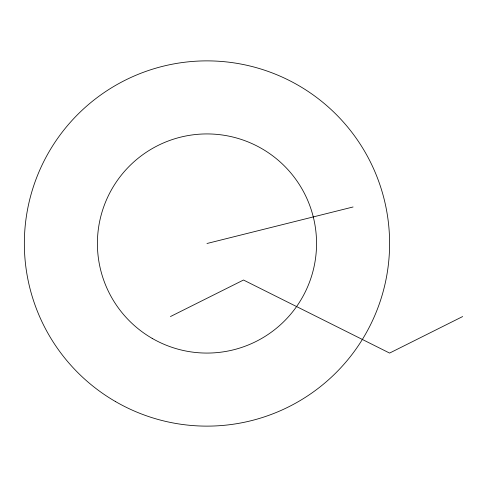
<?xml version="1.0" encoding="UTF-8"?>
<svg xmlns="http://www.w3.org/2000/svg" width="487" height="487" viewBox="0 0 487 487"><rect width="100%" height="100%" fill="white"/><g stroke="black" fill="none" stroke-linecap="round" stroke-linejoin="round"><path stroke-width="0.73" d="M170.45 316.55L243.5 280.025L389.6 353.075L462.65 316.55M206.975 243.5L353.075 206.975M115.663 401.659A182.625 182.625 0 0 0 389.6 243.5A182.625 182.625 0 0 0 115.663 85.341A182.625 182.625 0 0 0 115.663 401.659M152.188 338.392A109.575 109.575 0 0 0 316.55 243.5A109.575 109.575 0 0 0 152.188 148.608A109.575 109.575 0 0 0 152.188 338.392"/></g></svg>
